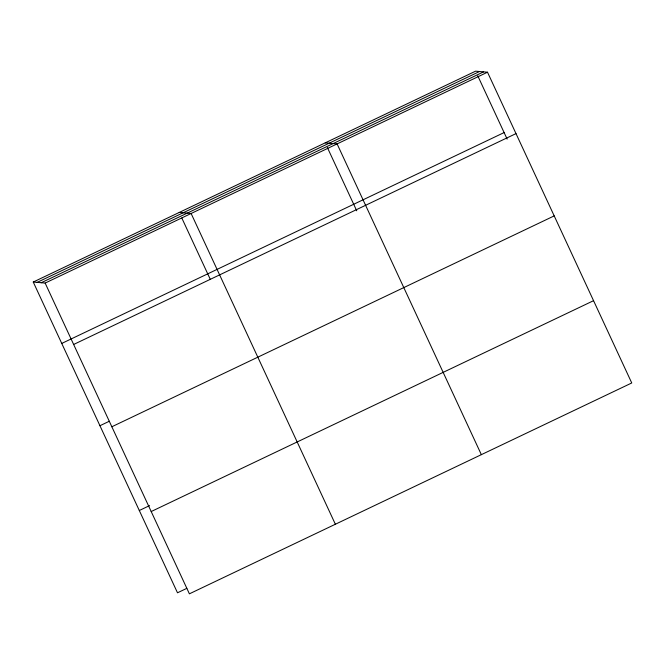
<?xml version="1.0" encoding="UTF-8"?>
<svg xmlns="http://www.w3.org/2000/svg" width="665" height="665" viewBox="0 0 665 665"><rect width="100%" height="100%" fill="white"/><g stroke="black" fill="none" stroke-linecap="round" stroke-linejoin="round"><path stroke-width="1" d="M33.25 282.035L475.608 71.172L487.503 72.211L631.75 382.965L189.392 593.828L45.145 283.074L33.25 282.035L177.497 592.789L186.857 588.334M37.174 282.376L479.531 71.512M41.222 282.733L483.58 71.87M45.145 283.074L487.503 72.211M61.754 343.431L504.103 132.568M73.649 344.47L515.998 133.607M99.95 425.716L109.301 421.261M111.845 426.764L554.203 215.892M139.301 510.504L149.592 505.6M151.196 511.543L593.554 300.68M325.202 142.867L337.097 143.906L481.352 454.661M179.226 212.451L191.121 213.49L335.368 524.244M477.761 75.818L507.146 139.11M327.363 147.514L356.739 210.805M181.819 218.029L210.331 279.458"/></g></svg>
